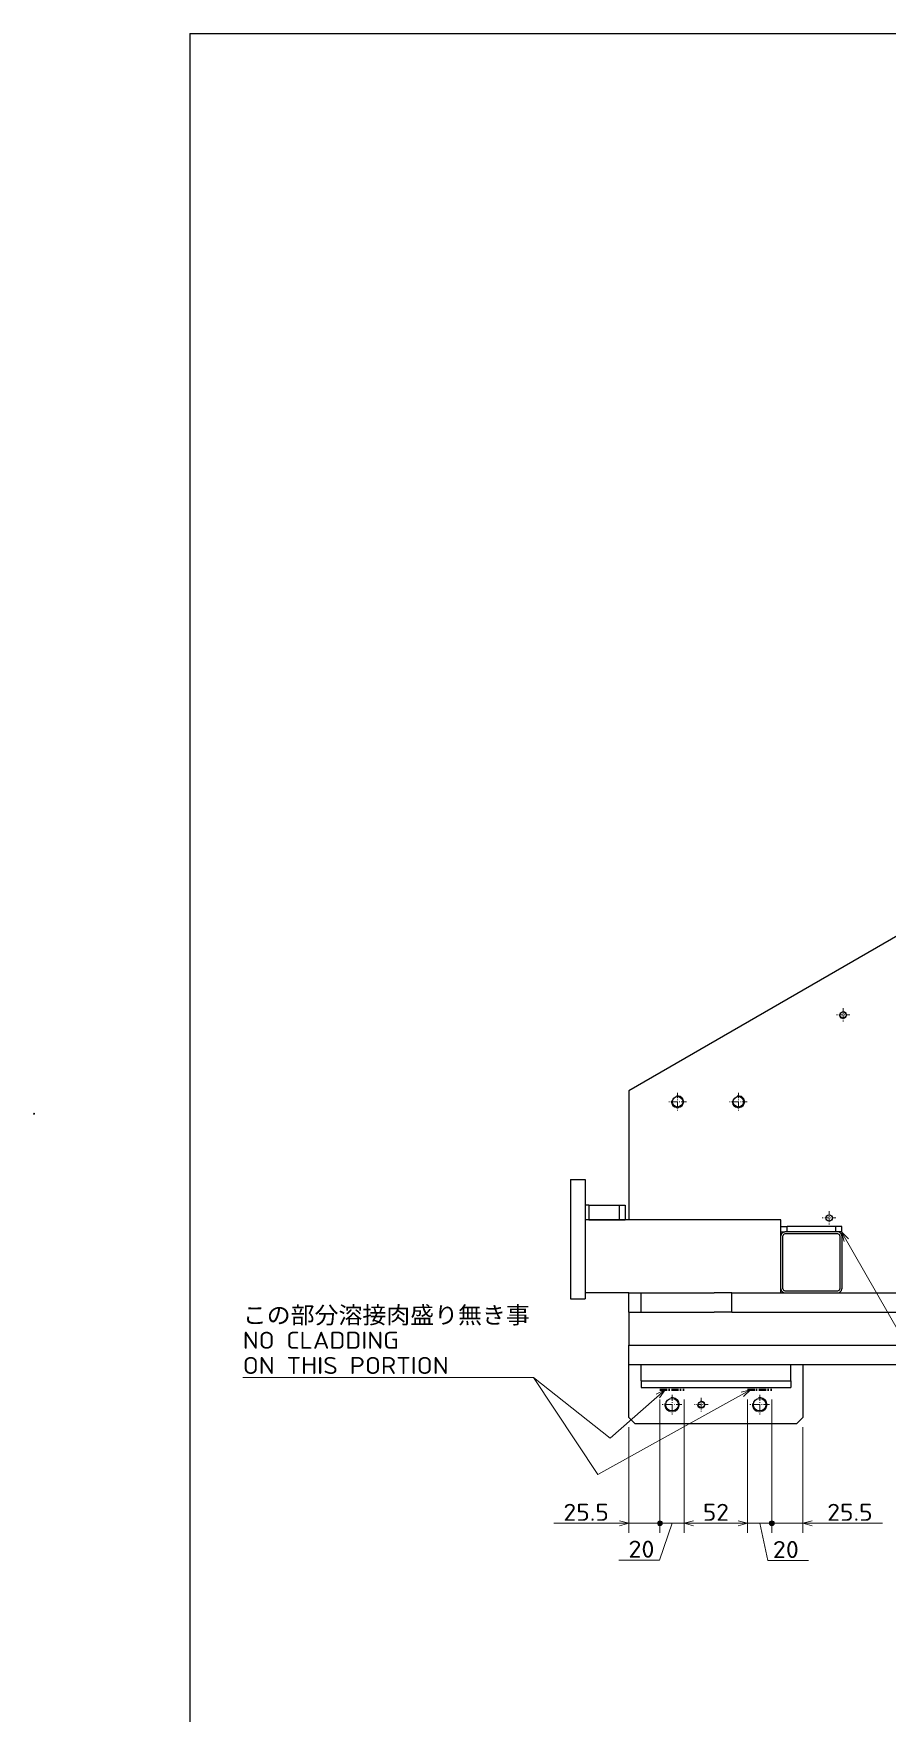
# Model space of a CAD drawing. Extents: x 0 to 1254, y -12 to 833.
# Drawn here: x 7.9 to 183.4, y 470.8 to 816 of the extents above; entities that cross this region are included whole.
import ezdxf
from ezdxf.enums import TextEntityAlignment as Align

# ---------------------------------------------------------------- set-up
doc = ezdxf.new("R2010")
doc.units = 0
doc.linetypes.add('DASHDOT', pattern=[18.5, 12, -3, 0.5, -3])
doc.layers.get('0').update_dxf_attribs({"lineweight": 13})
doc.styles.get("Standard").update_dxf_attribs({"font": 'isocp.shx'})
doc.dimstyles.get("Standard").update_dxf_attribs({"dimtxt": 2.5, "dimasz": 2.5, "dimexe": 1.25, "dimexo": 0.625, "dimtad": 1, "dimcen": 2.5, "dimadec": 0, "dimazin": 0, "dimtfac": 1, "dimtmove": 0, "dimatfit": 0, "dimfxl": 1, "dimarcsym": 0})

# ---------------------------------------------------------------- blocks, each defined once
blk = doc.blocks.new('*D383')
at = {"color": 7, "lineweight": 13}
for p, q in [((136.602713, 535.286713), (136.602713, 507.834901)), ((130.227713, 529.584901), (130.227713, 507.834901)), ((114.777227, 509.834901), (136.102713, 509.834901))]:
    blk.add_line(p, q, dxfattribs=at)
blk.add_lwpolyline([(128.295858, 509.317261), (130.227713, 509.834901), (128.295858, 510.35254)], dxfattribs=at)
at = {"color": 7, "lineweight": 13, "const_width": 0.5}
for points in [[(136.852713, 509.834901, 1), (136.352713, 509.834901)], [(136.352713, 509.834901, 1), (136.852713, 509.834901)]]:
    blk.add_lwpolyline(points, format="xyb", dxfattribs=at)
at = {"color": 7, "lineweight": 13}
blk.add_circle((136.602713, 509.834901), 0.5, dxfattribs=at)
at = {"color": 7, "lineweight": 13, "width": 0.836937}
blk.add_text('25.5', height=3.5, dxfattribs=at).set_placement((116.777227, 510.334901), (126.123022, 510.334901), align=Align.FIT)
blk = doc.blocks.new('*D384')
at = {"color": 7, "lineweight": 13}
for p, q in [((136.602713, 535.286713), (136.602713, 507.834901)), ((141.602713, 535.286713), (141.602713, 507.834901)), ((139.102713, 509.834901), (136.484488, 502.259125)), ((137.102713, 509.834901), (146.602713, 509.834901)), ((136.484488, 502.259125), (128.130285, 502.259125))]:
    blk.add_line(p, q, dxfattribs=at)
at = {"color": 7, "lineweight": 13, "const_width": 0.5}
for points in [[(136.852713, 509.834901, 1), (136.352713, 509.834901)], [(136.352713, 509.834901, 1), (136.852713, 509.834901)]]:
    blk.add_lwpolyline(points, format="xyb", dxfattribs=at)
at = {"color": 7, "lineweight": 13}
blk.add_lwpolyline([(143.534552, 510.35254), (141.602713, 509.834901), (143.534552, 509.317261)], dxfattribs=at)
blk.add_circle((136.602713, 509.834901), 0.5, dxfattribs=at)
at = {"color": 7, "lineweight": 13, "width": 0.868247}
blk.add_text('20', height=3.5, dxfattribs=at).set_placement((130.130285, 502.759125), (135.484472, 502.759125), align=Align.FIT)
blk = doc.blocks.new('*D385')
at = {"color": 7, "lineweight": 13}
for p, q in [((141.602713, 535.286713), (141.602713, 507.834901)), ((154.602713, 535.286713), (154.602713, 507.834901)), ((141.602713, 509.834901), (154.602713, 509.834901))]:
    blk.add_line(p, q, dxfattribs=at)
for points in [[(143.534552, 510.35254), (141.602713, 509.834901), (143.534552, 509.317261)], [(152.670858, 509.317261), (154.602713, 509.834901), (152.670858, 510.35254)]]:
    blk.add_lwpolyline(points, dxfattribs=at)
at = {"color": 7, "lineweight": 13, "width": 0.868247}
blk.add_text('52', height=3.5, dxfattribs=at).set_placement((145.425619, 510.334901), (150.779806, 510.334901), align=Align.FIT)
blk = doc.blocks.new('*D386')
at = {"color": 7, "lineweight": 13}
for p, q in [((154.602713, 535.286713), (154.602713, 507.834901)), ((159.602713, 535.286713), (159.602713, 507.834901)), ((149.602713, 509.834901), (159.102713, 509.834901)), ((157.102713, 509.834901), (158.803824, 502.188813)), ((158.803824, 502.188813), (167.158011, 502.188813))]:
    blk.add_line(p, q, dxfattribs=at)
blk.add_lwpolyline([(152.670858, 509.317261), (154.602713, 509.834901), (152.670858, 510.35254)], dxfattribs=at)
at = {"color": 7, "lineweight": 13, "const_width": 0.5}
for points in [[(159.852713, 509.834901, 1), (159.352713, 509.834901)], [(159.352713, 509.834901, 1), (159.852713, 509.834901)]]:
    blk.add_lwpolyline(points, format="xyb", dxfattribs=at)
at = {"color": 7, "lineweight": 13}
blk.add_circle((159.602713, 509.834901), 0.5, dxfattribs=at)
at = {"color": 7, "lineweight": 13, "width": 0.868247}
blk.add_text('20', height=3.5, dxfattribs=at).set_placement((159.803824, 502.688813), (165.158011, 502.688813), align=Align.FIT)
blk = doc.blocks.new('*D387')
at = {"color": 7, "lineweight": 13}
for p, q in [((159.602713, 535.286713), (159.602713, 507.834901)), ((165.977713, 529.584901), (165.977713, 507.834901)), ((160.102713, 509.834901), (182.323515, 509.834901))]:
    blk.add_line(p, q, dxfattribs=at)
at = {"color": 7, "lineweight": 13, "const_width": 0.5}
for points in [[(159.852713, 509.834901, 1), (159.352713, 509.834901)], [(159.352713, 509.834901, 1), (159.852713, 509.834901)]]:
    blk.add_lwpolyline(points, format="xyb", dxfattribs=at)
at = {"color": 7, "lineweight": 13}
blk.add_lwpolyline([(167.909552, 510.35254), (165.977713, 509.834901), (167.909552, 509.317261)], dxfattribs=at)
blk.add_circle((159.602713, 509.834901), 0.5, dxfattribs=at)
at = {"color": 7, "lineweight": 13, "width": 0.836938}
blk.add_text('25.5', height=3.5, dxfattribs=at).set_placement((170.977713, 510.334901), (180.323515, 510.334901), align=Align.FIT)

msp = doc.modelspace()

# ---------------------------------------------------------------- linework, layer by layer
at = {"color": 7, "lineweight": 25}
for p, q in [((40, 816), (1164, 816)), ((40, 816), (40, 25)), ((255.1278, 670.8231), (130.2277, 598.7099)), ((130.2277, 598.7099), (130.2277, 572.2099)), ((118.2277, 580.4599), (118.2277, 555.9599)), ((118.2277, 580.4599), (121.2277, 580.4599)), ((121.2277, 580.4599), (121.2277, 555.9599)), ((121.9777, 575.2099), (121.2277, 575.2099)), ((121.9777, 575.2099), (121.9777, 572.2099)), ((121.9777, 575.2099), (128.2277, 575.2099)), ((128.2277, 575.2099), (128.2277, 572.2099)), ((128.2277, 575.2099), (129.4777, 575.2099)), ((129.4777, 575.2099), (129.4777, 572.2099)), ((161.4777, 572.2099), (121.2277, 572.2099)), ((121.9777, 572.2099), (121.2277, 572.2099)), ((121.9777, 572.2099), (128.2277, 572.2099)), ((128.2277, 572.2099), (129.4777, 572.2099)), ((161.4777, 570.8349), (161.4777, 572.2099)), ((161.4777, 570.8349), (162.7277, 570.8349)), ((161.4777, 569.7099), (161.4777, 570.8349)), ((161.4777, 568.9185), (161.4777, 569.7099)), ((161.4777, 569.7099), (162.2709, 569.7099)), ((173.1777, 569.7099), (162.2777, 569.7099)), ((162.7277, 569.7099), (162.7277, 570.8349)), ((172.7277, 570.8349), (162.7277, 570.8349)), ((172.7277, 569.7099), (172.7277, 570.8349)), ((173.9777, 570.8349), (172.7277, 570.8349)), ((173.9777, 569.7099), (173.1845, 569.7099)), ((173.9777, 569.7099), (173.9777, 570.8349)), ((161.4777, 558.0099), (161.4777, 568.9099)), ((161.8777, 558.0099), (161.8777, 568.9099)), ((173.1777, 569.3099), (162.2777, 569.3099)), ((173.5777, 568.9099), (173.5777, 558.0099)), ((173.9777, 568.9099), (173.9777, 558.0099)), ((118.2277, 555.9599), (121.2277, 555.9599)), ((130.2277, 557.2099), (121.2277, 557.2099)), ((130.2277, 557.2099), (132.7277, 557.2099)), ((130.2277, 553.2099), (130.2277, 557.2099)), ((132.7277, 557.2099), (147.7277, 557.2099)), ((132.7277, 553.2099), (132.7277, 557.2099)), ((151.3767, 557.2099), (147.7277, 557.2099)), ((151.3767, 553.2099), (151.3767, 557.2099)), ((151.3767, 557.2099), (317.8777, 557.2099)), ((161.4777, 557.2099), (161.4777, 558.0013)), ((162.2777, 557.6099), (173.1777, 557.6099)), ((162.2777, 557.2099), (173.1777, 557.2099)), ((130.2277, 553.2099), (130.2277, 546.4599)), ((130.2277, 553.2099), (132.7277, 553.2099)), ((132.7277, 553.2099), (147.7277, 553.2099)), ((151.3769, 553.2099), (147.7277, 553.2099)), ((151.3767, 553.2099), (317.8777, 553.2099)), ((130.2277, 546.4599), (348.6277, 546.4599)), ((130.2277, 546.4599), (348.6277, 546.4599)), ((130.2277, 542.4599), (130.2277, 546.4599)), ((130.2277, 542.4599), (348.6277, 542.4599)), ((130.2277, 531.5849), (130.2277, 542.4599)), ((132.7277, 542.4599), (163.4777, 542.4599)), ((132.7277, 539.0849), (132.7277, 542.4599)), ((163.4777, 539.0849), (163.4777, 542.4599)), ((165.9777, 542.4599), (165.9777, 531.5849)), ((132.7277, 539.0849), (163.4777, 539.0849)), ((132.7277, 539.0849), (132.7277, 537.7099)), ((163.4777, 539.0849), (163.4777, 537.7099)), ((132.7277, 537.7099), (163.4777, 537.7099)), ((131.4777, 530.3349), (130.2277, 531.5849)), ((131.4777, 530.3349), (164.7277, 530.3349)), ((165.9777, 531.5849), (164.7277, 530.3349))]:
    msp.add_line(p, q, dxfattribs=at)
at = {"color": 7, "linetype": 'DASHDOT', "lineweight": 13, "ltscale": 0.07}
for p, q in [((174.2277, 615.699), (174.2277, 612.899)), ((175.6277, 614.299), (172.8277, 614.299)), ((171.3777, 573.9849), (171.3777, 571.1849)), ((172.7777, 572.5849), (169.9777, 572.5849)), ((145.1027, 535.6099), (145.1027, 532.8099)), ((146.5027, 534.2099), (143.7027, 534.2099))]:
    msp.add_line(p, q, dxfattribs=at)
at = {"color": 7, "linetype": 'DASHDOT', "lineweight": 13, "ltscale": 0.09125}
for p, q in [((140.2277, 598.2849), (140.2277, 594.6349)), ((152.7277, 598.2849), (152.7277, 594.6349)), ((142.0527, 596.4599), (138.4027, 596.4599)), ((154.5527, 596.4599), (150.9027, 596.4599))]:
    msp.add_line(p, q, dxfattribs=at)
at = {"color": 7, "lineweight": 13}
msp.add_line((173.9431, 569.7099), (203.8777, 517.3349), dxfattribs=at)
at = {"color": 7, "linetype": 'DASHDOT', "lineweight": 50, "ltscale": 0.125}
for p, q in [((136.6027, 537.2867), (141.6027, 537.2867)), ((154.6027, 537.2867), (159.6027, 537.2867))]:
    msp.add_line(p, q, dxfattribs=at)
at = {"color": 7, "linetype": 'DASHDOT', "lineweight": 13, "ltscale": 0.101875}
for p, q in [((139.1027, 536.2474), (139.1027, 532.1724)), ((157.1027, 536.2474), (157.1027, 532.1724)), ((141.1402, 534.2099), (137.0652, 534.2099)), ((159.1402, 534.2099), (155.0652, 534.2099))]:
    msp.add_line(p, q, dxfattribs=at)
at = {"color": 7, "lineweight": 13}
for points in [[(175.3511, 568.2895), (173.9431, 569.7099), (174.4523, 567.7758)], [(137.6522, 537.2867), (126.3777, 527.3349), (110.616, 539.7856), (50.892, 539.7856)], [(155.229, 537.2867), (123.8777, 519.8349), (110.616, 539.7856), (50.892, 539.7856)], [(136.5464, 535.6202), (137.6522, 537.2867), (135.8613, 536.3964)], [(153.7928, 535.8948), (155.229, 537.2867), (153.2893, 536.7994)]]:
    msp.add_lwpolyline(points, dxfattribs=at)
at = {"color": 7, "lineweight": 25}
for centre, radius in [((174.2277, 614.299), 0.65), ((140.2277, 596.4599), 1.075), ((152.7277, 596.4599), 1.075), ((171.3777, 572.5849), 0.65), ((139.1027, 534.2099), 1.2875), ((157.1027, 534.2099), 1.2875), ((145.1027, 534.2099), 0.65)]:
    msp.add_circle(centre, radius, dxfattribs=at)
at = {"color": 7, "lineweight": 13}
msp.add_circle((8, 594), 0.1, dxfattribs=at)
for centre, radius in [((174.2277, 614.299), 0.75), ((140.2277, 596.4599), 1.25), ((152.7277, 596.4599), 1.25), ((139.1027, 534.2099), 1.5), ((157.1027, 534.2099), 1.5), ((145.1027, 534.2099), 0.75)]:
    msp.add_arc(centre, radius, 169.999993, 100.000014, dxfattribs=at)
at = {"color": 7, "lineweight": 25}
for centre, radius, start, end in [((162.2777, 568.9099), 0.8, 90, 180), ((173.1777, 568.9099), 0.8, 0, 90), ((162.2777, 568.9099), 0.4, 90, 180), ((173.1777, 568.9099), 0.4, 0, 90), ((162.2777, 558.0099), 0.8, 180, 270), ((162.2777, 558.0099), 0.4, 180, 270), ((173.1777, 558.0099), 0.8, 270, 0), ((173.1777, 558.0099), 0.4, 270, 360)]:
    msp.add_arc(centre, radius, start, end, dxfattribs=at)

# ---------------------------------------------------------------- texts
at = {"color": 7, "lineweight": 13}
for s, width, p, p2 in [('この部分溶接肉盛り無き事', 1.661239, (50.892, 550.8723), (109.866, 550.8723)), ('NO CLADDING ', 0.880187, (50.892, 545.6931), (85.366, 545.6931)), ('ON THIS PORTION', 0.906503, (50.892, 540.5139), (93.1955, 540.5139))]:
    msp.add_text(s, height=3.5, dxfattribs=dict(at, width=width)).set_placement(p, p2, align=Align.FIT)

# ---------------------------------------------------------------- dimensions: what is measured, and where the dimension line sits
at = {"lineweight": 0}
for base, p1, p2, picture, middle, dimtype in [((130.2277, 509.8349), (136.6027, 537.2867), (130.2277, 531.5849), '*D383', (121.4501, 509.8349), 160), ((136.6027, 509.8349), (141.6027, 537.2867), (136.6027, 537.2867), '*D384', (132.8074, 509.8349), 161), ((141.6027, 509.8349), (154.6027, 537.2867), (141.6027, 537.2867), '*D385', (148.1027, 509.8349), 161), ((154.6027, 509.8349), (159.6027, 537.2867), (154.6027, 537.2867), '*D386', (162.4809, 509.8349), 161), ((159.6027, 509.8349), (165.9777, 531.5849), (159.6027, 537.2867), '*D387', (175.6506, 509.8349), 160)]:
    dim = msp.add_linear_dim(base=base, p1=p1, p2=p2, angle=180, dimstyle='STANDARD', override={"dimlfac": 4}, dxfattribs=at)
    dim.commit()
    dim.dimension.update_dxf_attribs({"geometry": picture, "text_midpoint": middle, "dimtype": dimtype})

doc.saveas('drawing.dxf')
